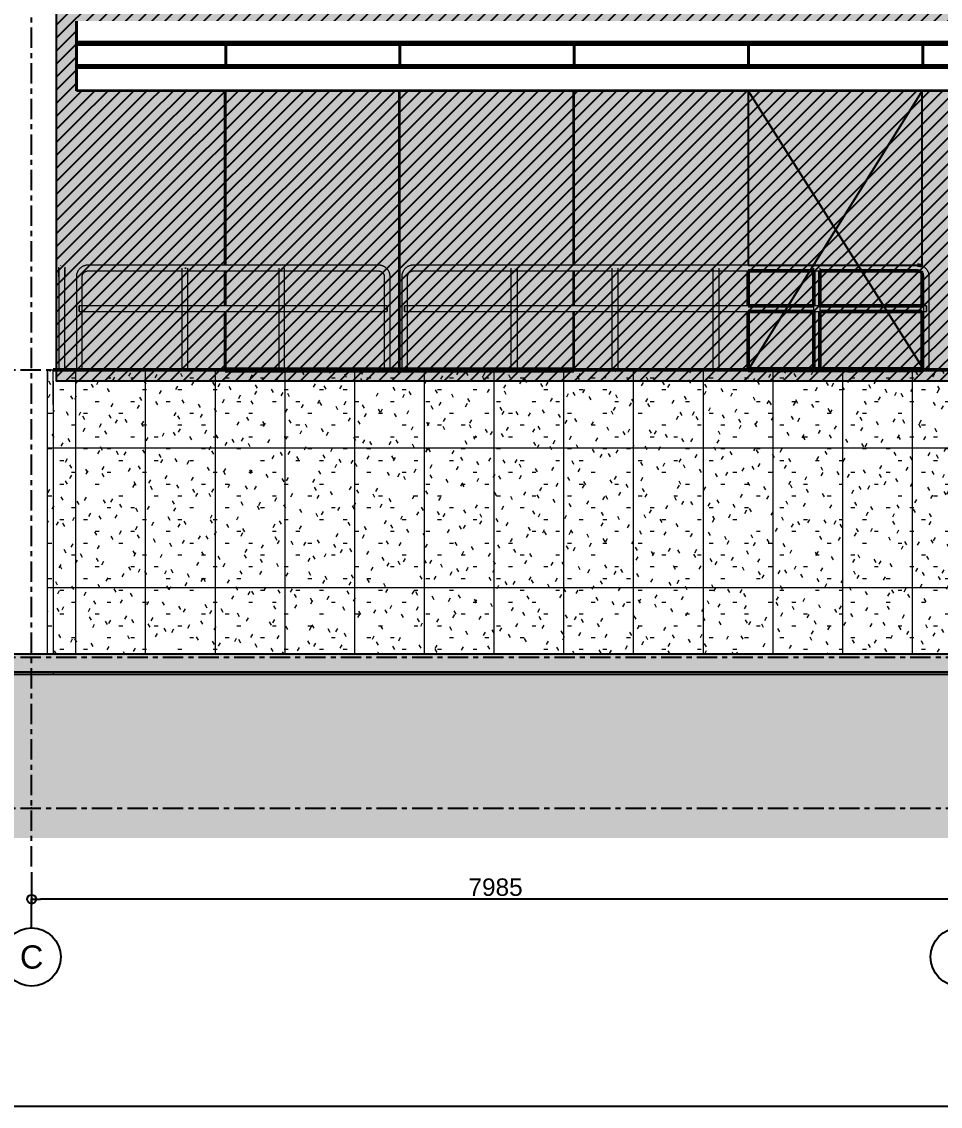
# Model space of a CAD drawing. Header units: millimetres. Extents: x -1379 to 1385823, y -4884429 to 548763.
# Drawn here: x 502259 to 510165, y -2347541 to -2338205 of the extents above; entities that cross this region are included whole.
import ezdxf
from ezdxf.enums import TextEntityAlignment as Align

# ---------------------------------------------------------------- set-up
doc = ezdxf.new("R2010")
doc.units = ezdxf.units.MM
doc.set_wipeout_variables(frame=1)
doc.linetypes.add('CENTER', pattern=[50.8, 31.75, -6.35, 6.35, -6.35])
doc.linetypes.add('TA_GL_000.70000', pattern=[1.925, 0.7, -0.175, 0.175, -0.175, 0.7])
for name, color, linetype in [('000 - 0_SYM_DWG_GRID-BUBBLE_MAIN_COLOR_6', 7, 'Continuous'), ('000 - 0_SYM_DWG_GRIDLINE_MAIN_COLOR_251', 7, 'Continuous'), ('000 - 0_SYM_DWG_SLOPE-SYM_TEXT_COLOR_3', 7, 'Continuous'), ('000 - CONCRETE_COL_HATCH_', 7, 'Continuous'), ('000 - D I M', 7, 'Continuous'), ('000 - EXISTING_PRECAST_CUT_COLOR_3', 7, 'Continuous'), ('000 - GRID', 7, 'CENTER')]:
    doc.layers.add(name, color=color, linetype=linetype)
for name, color, linetype, lineweight in [('_ _ A-DETL-OPENING', 7, 'Continuous', 25), ('A-AREA', 7, 'Continuous', 70), ('A-COLS-E', 7, 'Continuous', 35), ('A-DETL-GENF', 7, 'Continuous', 35), ('A-DETL-MEDM', 7, 'Continuous', 50), ('A-DETL-THIN', 7, 'Continuous', 25), ('A-DOOR', 7, 'Continuous', 70), ('A-DOOR-E', 7, 'Continuous', 35), ('A-DOOR-FRAM', 7, 'Continuous', 70), ('A-FLOR-E', 7, 'Continuous', 35), ('A-FLOR-FNSH', 7, 'Continuous', 70), ('A-FLOR-HRAL', 7, 'Continuous', 35), ('A-FLOR-PATT', 7, 'Continuous', 70), ('A-GENM', 7, 'Continuous', 35), ('A-GLAZ-CURT', 7, 'Continuous', 35), ('A-WALL-PATT', 7, 'Continuous', 70), ('I-WALL-E', 7, 'Continuous', 50), ('S-BEAM', 7, 'Continuous', 35), ('WALL-E', 7, 'Continuous', 50)]:
    doc.layers.add(name, color=color, linetype=linetype, lineweight=lineweight)
doc.styles.add('ARIAL', font='arial.ttf')
doc.styles.add('FAMELINE_FOR_CKST', font='arial.ttf')
doc.styles.add('TA', font='', dxfattribs={"height": 4.5})
doc.styles.get('TA').set_extended_font_data('Cordia New')
doc.dimstyles.new('FAMELINE-CKST_C-C', dxfattribs={"dimtxt": 0.3, "dimasz": 0.15, "dimexe": 0.1, "dimexo": 0.1, "dimgap": 0.05, "dimtad": 1, "dimzin": 0, "dimdsep": 46, "dimtxsty": 'FAMELINE_FOR_CKST', "dimblk": 'ORIGIN', "dimblk1": 'ORIGIN', "dimblk2": 'ORIGIN', "dimsah": 1, "dimcen": 0.1, "dimdle": 0.1, "dimclrd": 7, "dimclre": 7, "dimclrt": 7, "dimadec": 0, "dimazin": 0, "dimtfac": 1, "dimtix": 1, "dimtmove": 2, "dimatfit": 3, "dimfxl": 1, "dimtolj": 1, "dimtzin": 0, "dimlwd": -1, "dimlwe": -1, "dimarcsym": 0})
pattern_1 = [(0, (11554.42, 0), (406.4, 101.6), [33.528, -271.272, 33.528, -271.272, -1625.6]), (0, (11554.42, 0), (406.4, 101.6), [-609.6, 33.528, -576.072, 33.528, -271.272, -711.2]), (0, (11554.42, 0), (406.4, 101.6), [-1524, 33.528, -169.672, 33.528, -474.472]), (120, (11706.82, 50.8), (-291.18818, 301.15272), [33.528, -271.272, 33.528, -271.272, -1625.6]), (120, (11706.82, 50.8), (-291.18818, 301.15272), [-609.6, 33.528, -576.072, 33.528, -271.272, -711.2]), (120, (11706.82, 50.8), (-291.18818, 301.15272), [-1524, 33.528, -169.672, 33.528, -474.472]), (240, (11757.62, 254), (-115.21182, -402.75272), [33.528, -271.272, 33.528, -271.272, -1625.6]), (240, (11757.62, 254), (-115.21182, -402.75272), [-609.6, 33.528, -576.072, 33.528, -271.272, -711.2]), (240, (11757.62, 254), (-115.21182, -402.75272), [-1524, 33.528, -169.672, 33.528, -474.472])]
pattern_2 = [(0, (12525, 100125), (0, 1200), []), (90, (12525, 100125), (-600, 4e-14), [])]

# ---------------------------------------------------------------- blocks, each defined once
blk = doc.blocks.new('Handrail Type - Handrail_Internal_-5816818-IV01 - ELEVATION 3')
at = {"layer": 'A-FLOR-HRAL', "color": 7, "lineweight": 9}
for p, q in [((281039.6, 104325), (280964.6, 104325)), ((280964.6, 104300), (280964.6, 104324.1)), ((280964.6, 104324.1), (280964.6, 104300)), ((280964.6, 104300), (280964.6, 104275.9)), ((280964.6, 104275.9), (280964.6, 104300)), ((280964.6, 104275), (281039.6, 104275)), ((283539.6, 104325), (281039.6, 104325)), ((281039.6, 104275), (283539.6, 104275)), ((283614.6, 104325), (283539.6, 104325)), ((283539.6, 104275), (283614.6, 104275)), ((283614.6, 104300), (283614.6, 104324.1)), ((283614.6, 104324.1), (283614.6, 104300)), ((283614.6, 104300), (283614.6, 104275.9)), ((283614.6, 104275.9), (283614.6, 104300))]:
    blk.add_line(p, q, dxfattribs=at)
blk = doc.blocks.new('Railing - 50mm-5777963-IV01 - ELEVATION 3')
at = {"layer": 'A-FLOR-HRAL', "color": 7, "lineweight": 9}
for p, q in [((282681.3, 104650), (282681.3, 103775)), ((282706.3, 104650), (282706.3, 104650)), ((282706.3, 104650), (282706.3, 104650)), ((282731.3, 103775), (282731.3, 104650)), ((282706.3, 103775), (282706.3, 103775)), ((282706.3, 103775), (282706.3, 103775))]:
    blk.add_line(p, q, dxfattribs=at)
blk = doc.blocks.new('Railing - Railing-5817447-IV01 - ELEVATION 3')
at = {"color": 7, "extrusion": (0, 0, -1), "zscale": -1}
for p in [(-567413.9, 0), (-568281.9, 0), (-569149.9, 0), (-570017.9, 0)]:
    blk.add_blockref('Railing - 50mm-5777963-IV01 - ELEVATION 3', p, dxfattribs=at)
blk = doc.blocks.new('Top Rail Type - Top Rail_Internal_-5817452-IV01 - ELEVATION 3')
at = {"layer": 'A-FLOR-HRAL', "color": 7, "lineweight": 9}
for p, q in [((288179.6, 104675), (283839.6, 104675)), ((283739.6, 104575), (283739.6, 103775)), ((283789.6, 103775), (283789.6, 104575)), ((283839.6, 104625), (288179.6, 104625)), ((288229.6, 104575), (288229.6, 103775)), ((288279.6, 103775), (288279.6, 104575)), ((283764.6, 103775), (283740.5, 103775)), ((283740.5, 103775), (283764.6, 103775)), ((283764.6, 103775), (283788.8, 103775)), ((283788.8, 103775), (283764.6, 103775)), ((288254.6, 103775), (288230.5, 103775)), ((288230.5, 103775), (288254.6, 103775)), ((288254.6, 103775), (288278.8, 103775)), ((288278.8, 103775), (288254.6, 103775))]:
    blk.add_line(p, q, dxfattribs=at)
at = {"layer": 'A-FLOR-HRAL', "color": 7, "lineweight": 9, "flags": 128}
for points in [[(283839.6, 104675), (283835.6, 104674.9), (283831.6, 104674.7), (283827.7, 104674.3), (283823.7, 104673.7), (283819.8, 104673), (283815.9, 104672.1), (283812, 104671.1), (283808.2, 104669.9), (283804.4, 104668.6), (283800.7, 104667.1), (283797, 104665.5), (283793.5, 104663.7), (283789.9, 104661.8), (283786.5, 104659.7), (283783.2, 104657.5), (283779.9, 104655.2), (283776.8, 104652.8), (283773.7, 104650.2), (283770.7, 104647.5), (283767.9, 104644.7), (283765.2, 104641.7), (283762.6, 104638.7), (283760.1, 104635.6), (283757.7, 104632.4), (283755.5, 104629), (283753.4, 104625.6), (283751.4, 104622.1), (283749.6, 104618.6), (283748, 104614.9), (283746.4, 104611.2), (283745.1, 104607.5), (283743.8, 104603.7), (283742.8, 104599.8), (283741.8, 104595.9), (283741.1, 104592), (283740.5, 104588), (283740, 104584.1), (283739.8, 104580.1), (283739.6, 104576.1), (283739.6, 104575)], [(288279.6, 104575), (288279.6, 104579), (288279.3, 104583), (288278.9, 104587), (288278.4, 104590.9), (288277.6, 104594.9), (288276.8, 104598.8), (288275.7, 104602.6), (288274.6, 104606.5), (288273.2, 104610.2), (288271.7, 104613.9), (288270.1, 104617.6), (288268.3, 104621.2), (288266.4, 104624.7), (288264.4, 104628.1), (288262.2, 104631.5), (288259.8, 104634.7), (288257.4, 104637.9), (288254.8, 104640.9), (288252.1, 104643.9), (288249.3, 104646.7), (288246.4, 104649.5), (288243.3, 104652.1), (288240.2, 104654.6), (288237, 104656.9), (288233.7, 104659.1), (288230.3, 104661.2), (288226.8, 104663.2), (288223.2, 104665), (288219.6, 104666.7)], [(283789.6, 104575), (283789.7, 104577), (283789.8, 104579), (283790, 104581), (283790.3, 104583), (283790.6, 104584.9), (283791.1, 104586.9), (283791.6, 104588.8), (283792.2, 104590.7), (283792.8, 104592.6), (283793.6, 104594.5), (283794.4, 104596.3), (283795.3, 104598.1), (283796.2, 104599.8), (283797.3, 104601.6), (283798.4, 104603.2), (283799.5, 104604.9), (283800.8, 104606.4), (283802, 104608), (283803.4, 104609.4), (283804.8, 104610.9), (283806.3, 104612.2), (283807.8, 104613.5), (283809.3, 104614.8), (283811, 104616), (283812.6, 104617.1), (283814.3, 104618.1), (283816.1, 104619.1), (283817.8, 104620), (283819.7, 104620.8), (283821.5, 104621.6), (283823.4, 104622.3), (283825.3, 104622.9), (283827.2, 104623.4), (283829.2, 104623.9), (283831.1, 104624.3), (283833.1, 104624.6), (283835.1, 104624.8), (283837.1, 104624.9), (283839.1, 104625), (283839.6, 104625)], [(288179.6, 104625), (288181.6, 104625), (288183.6, 104624.8), (288185.6, 104624.6), (288187.6, 104624.4), (288189.6, 104624), (288191.5, 104623.6), (288193.5, 104623.1), (288195.4, 104622.5), (288197.2, 104621.8), (288199.1, 104621.1), (288200.9, 104620.2), (288202.7, 104619.3), (288204.5, 104618.4), (288206.2, 104617.4), (288207.9, 104616.3), (288209.5, 104615.1), (288211.1, 104613.9), (288212.6, 104612.6), (288214.1, 104611.2), (288215.5, 104609.8), (288216.9, 104608.4), (288218.2, 104606.9), (288219.4, 104605.3), (288220.6, 104603.7), (288221.7, 104602), (288222.8, 104600.3), (288223.7, 104598.6), (288224.6, 104596.8), (288225.5, 104595), (288226.2, 104593.1), (288226.9, 104591.2), (288227.5, 104589.3), (288228.1, 104587.4), (288228.5, 104585.5), (288228.9, 104583.5), (288229.2, 104581.5), (288229.4, 104579.5), (288229.6, 104577.5), (288229.6, 104575.5), (288229.6, 104575)]]:
    blk.add_lwpolyline(points, dxfattribs=at)
blk = doc.blocks.new('Handrail Type - Handrail_Internal_-5817469-IV01 - ELEVATION 3')
at = {"layer": 'A-FLOR-HRAL', "color": 7, "lineweight": 9}
for p, q in [((283839.6, 104325), (283764.6, 104325)), ((283764.6, 104300), (283764.6, 104324.1)), ((283764.6, 104324.1), (283764.6, 104300)), ((283764.6, 104300), (283764.6, 104275.9)), ((283764.6, 104275.9), (283764.6, 104300)), ((283764.6, 104275), (283839.6, 104275)), ((288179.6, 104325), (283839.6, 104325)), ((283839.6, 104275), (288179.6, 104275)), ((288254.6, 104325), (288179.6, 104325)), ((288179.6, 104275), (288254.6, 104275)), ((288254.6, 104300), (288254.6, 104324.1)), ((288254.6, 104324.1), (288254.6, 104300)), ((288254.6, 104300), (288254.6, 104275.9)), ((288254.6, 104275.9), (288254.6, 104300))]:
    blk.add_line(p, q, dxfattribs=at)
blk = doc.blocks.new('DPA_DR-DB-SW - D20_1600x2150 mm-5432494-IV01 - ELEVATION 3')
at = {"layer": 'A-DOOR', "color": 7, "lineweight": 35}
for p, q in [((286719.6, 103775), (286829.6, 103775)), ((286829.6, 103775), (286719.6, 103775)), ((287594.6, 103775), (286829.6, 103775)), ((286829.6, 103775), (287594.6, 103775))]:
    blk.add_line(p, q, dxfattribs=at)
at = {"layer": 'A-DOOR-E', "color": 7}
for p, q in [((286719.6, 103775), (286829.6, 103775)), ((286719.6, 103775), (286829.6, 103775)), ((286719.6, 103775), (286829.6, 103775)), ((286829.6, 103775), (286719.6, 103775)), ((286829.6, 103775), (287579.6, 103775)), ((286829.6, 103775), (287579.6, 103775)), ((286829.6, 103775), (287579.6, 103775)), ((287579.6, 103775), (286829.6, 103775))]:
    blk.add_line(p, q, dxfattribs=at)
at = {"layer": 'A-DOOR-FRAM', "color": 7}
for p, q in [((287594.6, 103775), (287579.6, 103775)), ((287579.6, 103775), (287629.6, 103775)), ((287629.6, 103775), (287594.6, 103775))]:
    blk.add_line(p, q, dxfattribs=at)
blk = doc.blocks.new('Top Rail Type - Top Rail_Internal_-5281459-IV01 - ELEVATION 3')
at = {"layer": 'A-FLOR-HRAL', "color": 7, "lineweight": 9}
for p, q in [((280794.6, 104664.9), (280795.2, 104665.7)), ((280804.6, 104672.9), (280805.6, 104673.3)), ((280817.4, 104674.9), (280818.3, 104674.7)), ((280829.3, 104670.2), (280830.1, 104669.6)), ((280837.4, 104660.2), (280837.8, 104659.3)), ((280789.6, 104575), (280789.6, 103775)), ((280789.6, 104575), (280789.6, 103775)), ((280839.6, 103775), (280839.6, 104575)), ((280839.6, 103775), (280839.6, 104575)), ((280790.5, 103775), (280838.8, 103775)), ((280838.8, 103775), (280790.5, 103775)), ((280790.5, 103775), (280838.8, 103775)), ((280838.8, 103775), (280790.5, 103775))]:
    blk.add_line(p, q, dxfattribs=at)
at = {"layer": 'A-FLOR-HRAL', "color": 7, "lineweight": 9, "flags": 128}
for points in [[(280789.6, 104650), (280789.7, 104651), (280789.7, 104652), (280789.8, 104653), (280790, 104654)], [(280789.6, 104645.9), (280789.6, 104646.9), (280789.6, 104647.7), (280789.6, 104648.3), (280789.6, 104648.9), (280789.6, 104649.4), (280789.6, 104649.7), (280789.6, 104649.9), (280789.6, 104650), (280789.6, 104650)], [(280789.6, 104650), (280789.6, 104649.9), (280789.6, 104649.8), (280789.6, 104649.5), (280789.6, 104649), (280789.6, 104648.5), (280789.6, 104647.9), (280789.6, 104647.1), (280789.6, 104646.2), (280789.6, 104645.2), (280789.6, 104644.1), (280789.6, 104642.9), (280789.6, 104641.5), (280789.6, 104640.1), (280789.6, 104638.5), (280789.6, 104636.9), (280789.6, 104635.2), (280789.6, 104633.3), (280789.6, 104631.4), (280789.6, 104629.4), (280789.6, 104627.3), (280789.6, 104625.1), (280789.6, 104622.8), (280789.6, 104620.4), (280789.6, 104618), (280789.6, 104615.5), (280789.6, 104613), (280789.6, 104610.3), (280789.6, 104607.7), (280789.6, 104605), (280789.6, 104602.2), (280789.6, 104599.4), (280789.6, 104596.5), (280789.6, 104593.6), (280789.6, 104590.7), (280789.6, 104587.7), (280789.6, 104584.8), (280789.6, 104581.8), (280789.6, 104578.8), (280789.6, 104575.8), (280789.6, 104575)], [(280838.8, 104656.5), (280839, 104655.5), (280839.2, 104654.5), (280839.4, 104653.5), (280839.5, 104652.5), (280839.6, 104651.5), (280839.6, 104650.5), (280839.6, 104650)], [(280839.6, 104650), (280839.6, 104649.9), (280839.6, 104649.8), (280839.6, 104649.5), (280839.6, 104649), (280839.6, 104648.5), (280839.6, 104647.9), (280839.6, 104647.1), (280839.6, 104646.2)], [(280839.6, 104575), (280839.6, 104578), (280839.6, 104581), (280839.6, 104584), (280839.6, 104586.9), (280839.6, 104589.9), (280839.6, 104592.8), (280839.6, 104595.7), (280839.6, 104598.6), (280839.6, 104601.4), (280839.6, 104604.2), (280839.6, 104606.9), (280839.6, 104609.6), (280839.6, 104612.3), (280839.6, 104614.8), (280839.6, 104617.3), (280839.6, 104619.8), (280839.6, 104622.2), (280839.6, 104624.5), (280839.6, 104626.7), (280839.6, 104628.8), (280839.6, 104630.8), (280839.6, 104632.8), (280839.6, 104634.7), (280839.6, 104636.4), (280839.6, 104638.1), (280839.6, 104639.7), (280839.6, 104641.1), (280839.6, 104642.5), (280839.6, 104643.8), (280839.6, 104644.9), (280839.6, 104645.9), (280839.6, 104646.9), (280839.6, 104647.7), (280839.6, 104648.3), (280839.6, 104648.9), (280839.6, 104649.4), (280839.6, 104649.7), (280839.6, 104649.9), (280839.6, 104650), (280839.6, 104650)], [(280789.6, 104609.6), (280789.6, 104612.3), (280789.6, 104614.8), (280789.6, 104617.3), (280789.6, 104619.8), (280789.6, 104622.2), (280789.6, 104624.5), (280789.6, 104626.7), (280789.6, 104628.8), (280789.6, 104630.8), (280789.6, 104632.8), (280789.6, 104634.7), (280789.6, 104636.4), (280789.6, 104638.1), (280789.6, 104639.7), (280789.6, 104641.1), (280789.6, 104642.5), (280789.6, 104643.8)], [(280789.6, 104575), (280789.6, 104578), (280789.6, 104581), (280789.6, 104584), (280789.6, 104586.9), (280789.6, 104589.9), (280789.6, 104592.8), (280789.6, 104595.7), (280789.6, 104598.6), (280789.6, 104601.4), (280789.6, 104604.2), (280789.6, 104606.9), (280789.6, 104609.6)], [(280839.6, 104644.1), (280839.6, 104642.9), (280839.6, 104641.5), (280839.6, 104640.1), (280839.6, 104638.5), (280839.6, 104636.9), (280839.6, 104635.2), (280839.6, 104633.3), (280839.6, 104631.4), (280839.6, 104629.4), (280839.6, 104627.3), (280839.6, 104625.1), (280839.6, 104622.8), (280839.6, 104620.4), (280839.6, 104618), (280839.6, 104615.5), (280839.6, 104613), (280839.6, 104610.3)], [(280839.6, 104609.6), (280839.6, 104607.7), (280839.6, 104605), (280839.6, 104602.2), (280839.6, 104599.4), (280839.6, 104596.5), (280839.6, 104593.6), (280839.6, 104590.7), (280839.6, 104587.7), (280839.6, 104584.8), (280839.6, 104581.8), (280839.6, 104578.8), (280839.6, 104575.8)]]:
    blk.add_lwpolyline(points, dxfattribs=at)
blk = doc.blocks.new('Railing - 50mm-V141-IV01 - ELEVATION 3')
at = {"layer": 'A-FLOR-HRAL', "color": 7, "lineweight": 9}
for p, q in [((281848, 104650), (281848, 103775)), ((281873, 104650), (281885.5, 104650)), ((281885.5, 104650), (281873, 104650)), ((281873, 104650), (281873, 104650)), ((281886.3, 104650), (281886.3, 104650)), ((281898, 103775), (281898, 104650)), ((281873, 103775), (281873, 103775)), ((281873, 103775), (281873, 103775))]:
    blk.add_line(p, q, dxfattribs=at)
blk = doc.blocks.new('Railing - Railing-5281651-IV01 - ELEVATION 3')
at = {"color": 7}
for name in ['Railing - 50mm-V141-IV01 - ELEVATION 3', 'Railing - 50mm-5777963-IV01 - ELEVATION 3']:
    blk.add_blockref(name, (0, 0), dxfattribs=at)
blk = doc.blocks.new('Top Rail Type - Top Rail_Internal_-5281761-IV01 - ELEVATION 3')
at = {"layer": 'A-FLOR-HRAL', "color": 7, "lineweight": 9}
for p, q in [((283539.6, 104675), (281039.6, 104675)), ((280939.6, 104575), (280939.6, 103775)), ((280989.6, 103775), (280989.6, 104575)), ((281039.6, 104625), (283539.6, 104625)), ((283589.6, 104575), (283589.6, 103775)), ((283639.6, 103775), (283639.6, 104575)), ((280964.6, 103775), (280940.5, 103775)), ((280940.5, 103775), (280964.6, 103775)), ((280964.6, 103775), (280988.8, 103775)), ((280988.8, 103775), (280964.6, 103775)), ((283614.6, 103775), (283590.5, 103775)), ((283590.5, 103775), (283614.6, 103775)), ((283614.6, 103775), (283638.8, 103775)), ((283638.8, 103775), (283614.6, 103775))]:
    blk.add_line(p, q, dxfattribs=at)
at = {"layer": 'A-FLOR-HRAL', "color": 7, "lineweight": 9, "flags": 128}
for points in [[(281039.6, 104675), (281035.6, 104674.9), (281031.6, 104674.7), (281027.7, 104674.3), (281023.7, 104673.7), (281019.8, 104673), (281015.9, 104672.1), (281012, 104671.1), (281008.2, 104669.9), (281004.4, 104668.6), (281000.7, 104667.1), (280997, 104665.5), (280993.5, 104663.7), (280989.9, 104661.8), (280986.5, 104659.7), (280983.2, 104657.5), (280979.9, 104655.2), (280976.8, 104652.8), (280973.7, 104650.2), (280970.7, 104647.5), (280967.9, 104644.7), (280965.2, 104641.7), (280962.6, 104638.7), (280960.1, 104635.6), (280957.7, 104632.4), (280955.5, 104629), (280953.4, 104625.6), (280951.4, 104622.1), (280949.6, 104618.6), (280948, 104614.9), (280946.4, 104611.2), (280945.1, 104607.5), (280943.8, 104603.7), (280942.8, 104599.8), (280941.8, 104595.9), (280941.1, 104592), (280940.5, 104588), (280940, 104584.1), (280939.8, 104580.1), (280939.6, 104576.1), (280939.6, 104575)], [(283639.6, 104575), (283639.6, 104579), (283639.3, 104583), (283638.9, 104587), (283638.4, 104590.9), (283637.6, 104594.9), (283636.8, 104598.8), (283635.7, 104602.6), (283634.6, 104606.5), (283633.2, 104610.2), (283631.7, 104613.9), (283630.1, 104617.6), (283628.3, 104621.2), (283626.4, 104624.7), (283624.4, 104628.1), (283622.2, 104631.5), (283619.8, 104634.7), (283617.4, 104637.9), (283614.8, 104640.9), (283612.1, 104643.9), (283609.3, 104646.7), (283606.4, 104649.5), (283603.3, 104652.1), (283600.2, 104654.6), (283597, 104656.9), (283593.7, 104659.1), (283590.3, 104661.2), (283586.8, 104663.2), (283583.2, 104665), (283579.6, 104666.7), (283575.9, 104668.2), (283572.1, 104669.6), (283568.3, 104670.8), (283564.5, 104671.9), (283560.6, 104672.8), (283556.6, 104673.5), (283552.7, 104674.1), (283548.7, 104674.6), (283544.7, 104674.9), (283540.7, 104675), (283539.6, 104675)], [(280989.6, 104575), (280989.7, 104577), (280989.8, 104579), (280990, 104581), (280990.3, 104583), (280990.6, 104584.9), (280991.1, 104586.9), (280991.6, 104588.8), (280992.2, 104590.7), (280992.8, 104592.6), (280993.6, 104594.5), (280994.4, 104596.3), (280995.3, 104598.1), (280996.2, 104599.8), (280997.3, 104601.6), (280998.4, 104603.2), (280999.5, 104604.9), (281000.8, 104606.4), (281002, 104608), (281003.4, 104609.4), (281004.8, 104610.9), (281006.3, 104612.2), (281007.8, 104613.5), (281009.3, 104614.8), (281011, 104616), (281012.6, 104617.1), (281014.3, 104618.1), (281016.1, 104619.1), (281017.8, 104620), (281019.7, 104620.8), (281021.5, 104621.6), (281023.4, 104622.3), (281025.3, 104622.9), (281027.2, 104623.4), (281029.2, 104623.9), (281031.1, 104624.3), (281033.1, 104624.6), (281035.1, 104624.8), (281037.1, 104624.9), (281039.1, 104625), (281039.6, 104625)], [(283539.6, 104625), (283541.6, 104625), (283543.6, 104624.8), (283545.6, 104624.6), (283547.6, 104624.4), (283549.6, 104624), (283551.5, 104623.6), (283553.5, 104623.1), (283555.4, 104622.5), (283557.2, 104621.8), (283559.1, 104621.1), (283560.9, 104620.2), (283562.7, 104619.3), (283564.5, 104618.4), (283566.2, 104617.4), (283567.9, 104616.3), (283569.5, 104615.1), (283571.1, 104613.9), (283572.6, 104612.6), (283574.1, 104611.2), (283575.5, 104609.8), (283576.9, 104608.4), (283578.2, 104606.9), (283579.4, 104605.3), (283580.6, 104603.7), (283581.7, 104602), (283582.8, 104600.3), (283583.7, 104598.6), (283584.6, 104596.8), (283585.5, 104595), (283586.2, 104593.1), (283586.9, 104591.2), (283587.5, 104589.3), (283588.1, 104587.4), (283588.5, 104585.5), (283588.9, 104583.5), (283589.2, 104581.5), (283589.4, 104579.5), (283589.6, 104577.5), (283589.6, 104575.5), (283589.6, 104575)]]:
    blk.add_lwpolyline(points, dxfattribs=at)
blk = doc.blocks.new('DRAINAGE CHANNELS_175 - 3p-5719656-IV01 - ELEVATION 3')
at = {"layer": 'A-GENM', "color": 7}
for p, q in [((288369.6, 103775), (286569.6, 103775)), ((286569.6, 103775), (288369.6, 103775)), ((286650.7, 103775), (286633.4, 103775)), ((286633.4, 103775), (286650.7, 103775)), ((286650.7, 103775), (286633.4, 103775)), ((286633.4, 103775), (286650.7, 103775)), ((286750.7, 103775), (286733.4, 103775)), ((286733.4, 103775), (286750.7, 103775)), ((286750.7, 103775), (286733.4, 103775)), ((286733.4, 103775), (286750.7, 103775)), ((286850.7, 103775), (286833.4, 103775)), ((286833.4, 103775), (286850.7, 103775)), ((286850.7, 103775), (286833.4, 103775)), ((286833.4, 103775), (286850.7, 103775)), ((286950.7, 103775), (286933.4, 103775)), ((286933.4, 103775), (286950.7, 103775)), ((286950.7, 103775), (286933.4, 103775)), ((286933.4, 103775), (286950.7, 103775)), ((287050.7, 103775), (287033.4, 103775)), ((287033.4, 103775), (287050.7, 103775)), ((287050.7, 103775), (287033.4, 103775)), ((287033.4, 103775), (287050.7, 103775)), ((287144.6, 103775), (287133.4, 103775)), ((287133.4, 103775), (287144.6, 103775)), ((287144.6, 103775), (287133.4, 103775)), ((287133.4, 103775), (287144.6, 103775)), ((287150.7, 103775), (287144.9, 103775)), ((287144.9, 103775), (287150.7, 103775)), ((287150.7, 103775), (287144.9, 103775)), ((287144.9, 103775), (287150.7, 103775)), ((287250.7, 103775), (287233.4, 103775)), ((287233.4, 103775), (287250.7, 103775)), ((287250.7, 103775), (287233.4, 103775)), ((287233.4, 103775), (287250.7, 103775)), ((287350.7, 103775), (287333.4, 103775)), ((287333.4, 103775), (287350.7, 103775)), ((287350.7, 103775), (287333.4, 103775)), ((287333.4, 103775), (287350.7, 103775)), ((287450.7, 103775), (287433.4, 103775)), ((287433.4, 103775), (287450.7, 103775)), ((287450.7, 103775), (287433.4, 103775)), ((287433.4, 103775), (287450.7, 103775)), ((287550.7, 103775), (287533.4, 103775)), ((287533.4, 103775), (287550.7, 103775)), ((287550.7, 103775), (287533.4, 103775)), ((287533.4, 103775), (287550.7, 103775)), ((287650.7, 103775), (287633.4, 103775)), ((287633.4, 103775), (287650.7, 103775)), ((287650.7, 103775), (287633.4, 103775)), ((287633.4, 103775), (287650.7, 103775)), ((287742.1, 103775), (287733.4, 103775)), ((287733.4, 103775), (287742.1, 103775)), ((287742.1, 103775), (287733.4, 103775)), ((287733.4, 103775), (287742.1, 103775)), ((287750.7, 103775), (287742.4, 103775)), ((287742.4, 103775), (287750.7, 103775)), ((287750.7, 103775), (287742.4, 103775)), ((287742.4, 103775), (287750.7, 103775)), ((287850.7, 103775), (287833.4, 103775)), ((287833.4, 103775), (287850.7, 103775)), ((287850.7, 103775), (287833.4, 103775)), ((287833.4, 103775), (287850.7, 103775)), ((287950.7, 103775), (287933.4, 103775)), ((287933.4, 103775), (287950.7, 103775)), ((287950.7, 103775), (287933.4, 103775)), ((287933.4, 103775), (287950.7, 103775)), ((288050.7, 103775), (288033.4, 103775)), ((288033.4, 103775), (288050.7, 103775)), ((288050.7, 103775), (288033.4, 103775)), ((288033.4, 103775), (288050.7, 103775)), ((288150.7, 103775), (288133.4, 103775)), ((288133.4, 103775), (288150.7, 103775)), ((288150.7, 103775), (288133.4, 103775)), ((288133.4, 103775), (288150.7, 103775)), ((288250.7, 103775), (288233.4, 103775)), ((288233.4, 103775), (288250.7, 103775)), ((288250.7, 103775), (288233.4, 103775)), ((288233.4, 103775), (288250.7, 103775)), ((288339.5, 103775), (288333.4, 103775)), ((288333.4, 103775), (288339.5, 103775)), ((288339.5, 103775), (288333.4, 103775)), ((288333.4, 103775), (288339.5, 103775)), ((288350.7, 103775), (288340, 103775)), ((288340, 103775), (288350.7, 103775)), ((288350.7, 103775), (288340, 103775)), ((288340, 103775), (288350.7, 103775))]:
    blk.add_line(p, q, dxfattribs=at)
blk = doc.blocks.new('DPA_DR-SG-SW - D4_1100x2150 mm-5618400-IV01 - ELEVATION 3')
at = {"layer": 'A-DOOR', "color": 7, "lineweight": 35}
for p, q in [((286719.6, 103775), (287594.6, 103775)), ((287594.6, 103775), (286719.6, 103775))]:
    blk.add_line(p, q, dxfattribs=at)
at = {"layer": 'A-DOOR-E', "color": 7}
for p, q in [((287564.6, 103775), (286719.6, 103775)), ((287564.6, 103775), (286719.6, 103775)), ((287564.6, 103775), (286719.6, 103775)), ((286719.6, 103775), (287564.6, 103775))]:
    blk.add_line(p, q, dxfattribs=at)
at = {"layer": 'A-DOOR-FRAM', "color": 7}
for p, q in [((287579.6, 103775), (287629.6, 103775)), ((287594.6, 103775), (287579.6, 103775)), ((287629.6, 103775), (287594.6, 103775))]:
    blk.add_line(p, q, dxfattribs=at)
blk = doc.blocks.new('DPA_Rectangular - 300 x 700mm-4064067-IV01 - ELEVATION 3')
at = {"layer": 'A-COLS-E', "color": 7}
blk.add_line((280939.6, 106775), (280939.6, 106175), dxfattribs=at)
blk.add_line((280939.6, 106775), (280939.6, 106175), dxfattribs=at)
blk = doc.blocks.new('DPA_CP_Entrance Canopy - Entrance Canopy-5272757-IV01 - ELEVATION 3')
at = {"layer": 'A-GLAZ-CURT', "color": 7}
for p, q in [((280939.6, 106595), (280939.6, 106575)), ((280939.6, 106575), (280939.6, 106595)), ((282224.6, 106595), (280939.6, 106595)), ((280939.6, 106595), (282224.6, 106595)), ((280939.6, 106575), (282224.6, 106575)), ((280939.6, 106575), (282224.6, 106575)), ((280939.6, 106395), (280939.6, 106575)), ((280939.6, 106575), (280939.6, 106375)), ((282224.6, 106575), (280939.6, 106575)), ((280939.6, 106575), (282224.6, 106575)), ((282224.6, 106595), (282224.6, 106575)), ((282224.6, 106575), (282224.6, 106595)), ((282224.6, 106375), (282224.6, 106575)), ((282224.6, 106575), (282224.6, 106395)), ((280939.6, 106375), (280939.6, 106395)), ((280939.6, 106395), (282224.6, 106395)), ((280939.6, 106395), (282224.6, 106395)), ((280939.6, 106375), (282224.6, 106375)), ((280939.6, 106375), (282224.6, 106375)), ((282224.6, 106395), (282224.6, 106375))]:
    blk.add_line(p, q, dxfattribs=at)
blk = doc.blocks.new('DPA_CP_Entrance Canopy - Entrance Canopy-4067023-IV01 - ELEVATION 3')
at = {"layer": 'A-GLAZ-CURT', "color": 7}
for p, q in [((282224.6, 106595), (282224.6, 106575)), ((282224.6, 106575), (282224.6, 106595)), ((283724.6, 106595), (282224.6, 106595)), ((282224.6, 106595), (283724.6, 106595)), ((282224.6, 106575), (283724.6, 106575)), ((282224.6, 106575), (283724.6, 106575)), ((282224.6, 106395), (282224.6, 106575)), ((282224.6, 106575), (282224.6, 106375)), ((283724.6, 106575), (282224.6, 106575)), ((282224.6, 106575), (283724.6, 106575)), ((283724.6, 106595), (283724.6, 106575)), ((283724.6, 106575), (283724.6, 106595)), ((283724.6, 106375), (283724.6, 106575)), ((283724.6, 106575), (283724.6, 106395)), ((282224.6, 106375), (282224.6, 106395)), ((282224.6, 106395), (283724.6, 106395)), ((282224.6, 106395), (283724.6, 106395)), ((282224.6, 106375), (283724.6, 106375)), ((282224.6, 106375), (283724.6, 106375)), ((283724.6, 106395), (283724.6, 106375))]:
    blk.add_line(p, q, dxfattribs=at)
blk = doc.blocks.new('C-1-IV01_REV00_20260614-165348_ELEVATION_3_EX')
at = {"layer": 'A-DETL-GENF', "lineweight": 9}
h = blk.add_hatch(dxfattribs=at)
h.set_pattern_fill('FP_55', style=0, pattern_type=2)
h.set_pattern_definition([(45, (11554.42, 0), (0, 449.0128), [317.5, -317.5]), (45, (11470.23, 84.2), (0, 449.0128), [317.5, -317.5]), (45, (11386.04, 168.38), (0, 449.0128), [317.5, -317.5]), (135, (11386.04, 224.5), (-449.0128, 3e-14), [317.5, -317.5]), (135, (11470.23, 308.7), (-449.0128, 3e-14), [317.5, -317.5]), (135, (11554.42, 392.9), (-449.0128, 3e-14), [317.5, -317.5])])
h.paths.add_polyline_path([(-5122.3, 99744.9), (25473.7, 99744.9), (25473.7, 101000), (20595, 101000), (20595, 101150), (-5122.3, 101150)])
at = {"layer": 'A-FLOR-PATT', "lineweight": 35}
blk.add_hatch(color=7, dxfattribs=at).paths.add_polyline_path([(-2976.9, 101175), (19565.4, 101175), (19565.4, 101325), (-2976.9, 101325)])
at = {"layer": 'A-WALL-PATT', "lineweight": 9}
h = blk.add_hatch(dxfattribs=at)
h.set_pattern_fill('FP_38', style=0, pattern_type=2)
h.set_pattern_definition(pattern_1)
h.paths.add_polyline_path([(135, 101325), (185, 101325), (185, 103775), (135, 103775), (135, 101848.5)])
h = blk.add_hatch(dxfattribs=at)
h.set_pattern_fill('FP_39', style=0, pattern_type=2)
h.set_pattern_definition(pattern_2)
h.paths.add_polyline_path([(135, 101325), (185, 101325), (185, 103775), (135, 103775), (135, 101848.5)])
h = blk.add_hatch(dxfattribs=at)
h.set_pattern_fill('FP_38', style=0, pattern_type=2)
h.set_pattern_definition(pattern_1)
h.paths.add_polyline_path([(7785.4, 101325), (7990.9, 101325), (7990.9, 101327), (8170, 101327), (8170, 103775), (185, 103775), (185, 101325), (7307.3, 101325)])
h = blk.add_hatch(dxfattribs=at)
h.set_pattern_fill('FP_39', style=0, pattern_type=2)
h.set_pattern_definition(pattern_2)
h.paths.add_polyline_path([(7785.4, 101325), (7990.9, 101325), (7990.9, 101327), (8170, 101327), (8170, 103775), (185, 103775), (185, 101325), (7307.3, 101325)])
at = {"layer": '_ _ A-DETL-OPENING', "color": 7}
for p, q in [((6165, 106175), (7677.4, 103775)), ((7665, 106175), (6165, 103775))]:
    blk.add_line(p, q, dxfattribs=at)
at = {"layer": 'A-AREA', "color": 7}
for p, q in [((1665, 103775), (4665, 103775)), ((7665, 103775), (6165, 103775))]:
    blk.add_line(p, q, dxfattribs=at)
at = {"layer": 'A-DETL-MEDM', "color": 7}
for p, q in [((6732, 104625), (6165, 104625)), ((6165, 104625), (6165, 104325)), ((6732, 104325), (6732, 104625)), ((6782, 104625), (6782, 104325)), ((7625, 104625), (6782, 104625)), ((7665, 104325), (7665, 104605)), ((6165, 104325), (6732, 104325)), ((6732, 104275), (6165, 104275)), ((6165, 104275), (6165, 103775)), ((6732, 103775), (6732, 104275)), ((6782, 104325), (7665, 104325)), ((6782, 104275), (6782, 103775)), ((7665, 104275), (6782, 104275)), ((7665, 103775), (7665, 104275)), ((8170, 103775), (185, 103775)), ((6165, 103775), (6732, 103775)), ((6782, 103775), (7665, 103775))]:
    blk.add_line(p, q, dxfattribs=at)
for radius, start in [(100, 66.42182), (50, 36.8699)]:
    blk.add_arc((7625, 104575), radius, start, 90, dxfattribs=at)
at = {"layer": 'A-DETL-THIN', "color": 7}
for p, q in [((7665, 106175), (6165, 106175)), ((6165, 106175), (6165, 104675)), ((7665, 104666.7), (7665, 106175)), ((6165, 104675), (7625, 104675)), ((25473.7, 101150), (-5122.3, 101150))]:
    blk.add_line(p, q, dxfattribs=at)
at = {"layer": 'A-FLOR-E', "color": 7, "lineweight": 9}
for p, q in [((8145, 103775), (185, 103775)), ((185, 103775), (8145, 103775)), ((185, 103675), (185, 103775)), ((185, 103675), (185, 103775)), ((1665, 103775), (4665, 103775)), ((6165, 103775), (7075, 103775)), ((6855, 103775), (6165, 103775)), ((6165, 103775), (7665, 103775)), ((7665, 103775), (6165, 103775)), ((7075, 103775), (6165, 103775)), ((6165, 103775), (7075, 103775)), ((185, 103475), (185, 103675)), ((185, 103475), (185, 103675)), ((185, 101150), (-1276, 101150)), ((185, 101175), (185, 101150))]:
    blk.add_line(p, q, dxfattribs=at)
at = {"layer": 'A-FLOR-FNSH', "color": 7, "lineweight": 25}
for p, q in [((19565.4, 101325), (-2976.9, 101325)), ((-2976.9, 101175), (19565.4, 101175))]:
    blk.add_line(p, q, dxfattribs=at)
at = {"layer": 'I-WALL-E', "color": 7, "lineweight": 9}
for p, q in [((135, 101325), (135, 103775)), ((135, 103775), (135, 103675)), ((135, 103775), (185, 103775)), ((135, 103775), (185, 103775)), ((185, 103675), (185, 103775))]:
    blk.add_line(p, q, dxfattribs=at)
at = {"layer": 'S-BEAM', "color": 7}
for p, q in [((385, 106175), (385, 106775)), ((12170, 106175), (385, 106175))]:
    blk.add_line(p, q, dxfattribs=at)
at = {"layer": 'WALL-E', "color": 7, "lineweight": 9}
for p, q in [((215, 103775), (215, 106775)), ((215, 106775), (215, 103775)), ((215, 103775), (215, 106765)), ((215, 106765), (215, 103775)), ((215, 103775), (215, 106765)), ((215, 106765), (215, 103775)), ((215, 103775), (215, 106765)), ((215, 106765), (215, 103775)), ((215, 103775), (215, 106765)), ((215, 106765), (215, 103775)), ((215, 103775), (215, 106765)), ((215, 106765), (215, 103775)), ((215, 103775), (215, 106765)), ((215, 106765), (215, 103775)), ((215, 103775), (215, 106765)), ((215, 106765), (215, 103775)), ((215, 103775), (215, 106765)), ((215, 106765), (215, 103775)), ((215, 103775), (215, 106765)), ((385, 106775), (385, 106175)), ((385, 106175), (385, 106775)), ((385, 106175), (6165, 106175)), ((1660, 106175), (385, 106175)), ((1660, 106175), (1670, 106175)), ((1660, 106175), (1660, 104675)), ((1660, 104675), (1660, 106175)), ((3160, 106175), (1670, 106175)), ((1670, 106175), (1670, 104675)), ((1670, 104675), (1670, 106175)), ((3160, 106175), (3170, 106175)), ((3160, 106175), (3160, 103775)), ((3160, 103775), (3160, 106175)), ((3170, 103775), (3170, 106175)), ((4660, 106175), (3170, 106175)), ((3170, 106175), (3170, 103775)), ((4660, 106175), (4670, 106175)), ((4660, 106175), (4660, 104675)), ((4660, 104675), (4660, 106175)), ((4670, 104675), (4670, 106175)), ((6165, 106175), (4670, 106175)), ((4670, 106175), (4670, 104675)), ((6165, 106175), (6165, 104675)), ((6165, 104675), (6165, 106175)), ((7665, 106175), (7665, 104665.8)), ((9160, 106175), (7665, 106175)), ((7665, 104665.8), (7665, 106175)), ((7665, 106175), (12165, 106175)), ((1660, 104625), (1660, 104325)), ((1660, 104325), (1660, 104625)), ((1670, 104625), (1670, 104325)), ((1670, 104325), (1670, 104625)), ((4660, 104625), (4660, 104325)), ((4660, 104325), (4660, 104625)), ((4670, 104325), (4670, 104625)), ((4670, 104625), (4670, 104325)), ((6165, 104625), (6165, 104325)), ((6165, 104325), (6165, 104625)), ((7665, 104604.3), (7665, 104325)), ((7665, 104325), (7665, 104604.3)), ((1660, 104275), (1660, 103775)), ((1660, 103775), (1660, 104275)), ((1670, 104275), (1670, 103775)), ((1670, 103775), (1670, 104275)), ((4660, 104275), (4660, 103775)), ((4660, 103775), (4660, 104275)), ((4670, 103775), (4670, 104275)), ((4670, 104275), (4670, 103775)), ((6165, 104275), (6165, 103775)), ((6165, 103775), (6165, 104275)), ((7665, 104275), (7665, 103775)), ((7665, 103775), (7665, 104275)), ((7075, 103775), (6165, 103775)), ((6165, 103775), (7075, 103775)), ((7075, 103775), (6165, 103775)), ((6165, 103775), (7075, 103775)), ((185, 103675), (185, 103475)), ((185, 103475), (185, 101325)), ((185, 101175), (185, 101150))]:
    blk.add_line(p, q, dxfattribs=at)
at = {"layer": 'A-COLS-E', "color": 7}
blk.add_blockref('DPA_Rectangular - 300 x 700mm-4064067-IV01 - ELEVATION 3', (-280554.6, 0), dxfattribs=at)
at = {"layer": 'A-DOOR-E', "color": 7}
for name in ['DPA_DR-DB-SW - D20_1600x2150 mm-5432494-IV01 - ELEVATION 3', 'DPA_DR-SG-SW - D4_1100x2150 mm-5618400-IV01 - ELEVATION 3']:
    blk.add_blockref(name, (-280554.6, 0), dxfattribs=at)
at = {"layer": 'A-FLOR-HRAL', "color": 7, "lineweight": 9}
for name in ['Top Rail Type - Top Rail_Internal_-5281459-IV01 - ELEVATION 3', 'Top Rail Type - Top Rail_Internal_-5281761-IV01 - ELEVATION 3', 'Top Rail Type - Top Rail_Internal_-5817452-IV01 - ELEVATION 3', 'Handrail Type - Handrail_Internal_-5816818-IV01 - ELEVATION 3', 'Handrail Type - Handrail_Internal_-5817469-IV01 - ELEVATION 3']:
    blk.add_blockref(name, (-280554.6, 0), dxfattribs=at)
at = {"layer": 'A-FLOR-HRAL', "color": 7}
for name in ['Railing - Railing-5281651-IV01 - ELEVATION 3', 'Railing - Railing-5817447-IV01 - ELEVATION 3']:
    blk.add_blockref(name, (-280554.6, 0), dxfattribs=at)
at = {"layer": 'A-GENM', "color": 7}
blk.add_blockref('DRAINAGE CHANNELS_175 - 3p-5719656-IV01 - ELEVATION 3', (-280554.6, 0), dxfattribs=at)
at = {"layer": 'A-GLAZ-CURT', "color": 7}
for name, p in [('DPA_CP_Entrance Canopy - Entrance Canopy-5272757-IV01 - ELEVATION 3', (-280554.6, 0)), ('DPA_CP_Entrance Canopy - Entrance Canopy-4067023-IV01 - ELEVATION 3', (-280554.6, 0)), ('DPA_CP_Entrance Canopy - Entrance Canopy-4067023-IV01 - ELEVATION 3', (-279054.6, 0)), ('DPA_CP_Entrance Canopy - Entrance Canopy-4067023-IV01 - ELEVATION 3', (-277554.6, 0)), ('DPA_CP_Entrance Canopy - Entrance Canopy-4067023-IV01 - ELEVATION 3', (-276054.6, 0)), ('DPA_CP_Entrance Canopy - Entrance Canopy-4067023-IV01 - ELEVATION 3', (-274554.6, 0))]:
    blk.add_blockref(name, p, dxfattribs=at)
blk = doc.blocks.new('*U2270')
at = {"layer": '000 - 0_SYM_DWG_GRID-BUBBLE_MAIN_COLOR_6', "color": 7}
blk.add_line((20.6, 0), (15.6, 0), dxfattribs=at)
blk.add_circle((25.6, 0), 5, dxfattribs=at)
at = {"layer": '000 - 0_SYM_DWG_GRIDLINE_MAIN_COLOR_251', "color": 7, "linetype": 'ByBlock', "ltscale": 5}
blk.add_line((10, 0), (-345.74, 0), dxfattribs=at)
at = {"layer": '000 - 0_SYM_DWG_GRIDLINE_MAIN_COLOR_251', "color": 7}
blk.add_point((0, 0), dxfattribs=at)
at = {"color": 7, "style": 'TA', "flags": 1}
blk.add_attdef('LOCATION', (6, -6), '', height=4.5, rotation=270, dxfattribs=at)
at = {"layer": '000 - 0_SYM_DWG_SLOPE-SYM_TEXT_COLOR_3', "color": 7, "style": 'ARIAL'}
blk.add_attdef('GRID-HEAD', text='', height=4, rotation=90, dxfattribs=at).set_placement((25.6, 0), align=Align.MIDDLE_CENTER)
blk = doc.blocks.new('*U2271')
at = {"layer": '000 - 0_SYM_DWG_GRID-BUBBLE_MAIN_COLOR_6', "color": 7}
blk.add_circle((25.6, 0), 5, dxfattribs=at)
at = {"color": 7, "style": 'TA', "flags": 1}
blk.add_attdef('LOCATION', (6, -6), '', height=4.5, rotation=270, dxfattribs=at)
at = {"layer": '000 - 0_SYM_DWG_SLOPE-SYM_TEXT_COLOR_3', "color": 7, "style": 'ARIAL'}
blk.add_attdef('GRID-HEAD', text='', height=4, rotation=90, dxfattribs=at).set_placement((25.6, 0), align=Align.MIDDLE_CENTER)
blk = doc.blocks.new('*U1922')
at = {"layer": '000 - 0_SYM_DWG_GRIDLINE_MAIN_COLOR_251', "color": 7, "linetype": 'ByBlock', "ltscale": 5}
blk.add_line((20, 0), (-460.02, 0), dxfattribs=at)
at = {"color": 7, "style": 'TA', "flags": 1}
blk.add_attdef('LOCATION', (6, -6), '', height=4.5, rotation=270, dxfattribs=at)
blk = doc.blocks.new('*U2272')
at = {"layer": '000 - 0_SYM_DWG_GRIDLINE_MAIN_COLOR_251', "color": 7, "linetype": 'ByBlock', "ltscale": 5}
blk.add_line((20, 0), (-460.02, 0), dxfattribs=at)
at = {"color": 7, "style": 'TA', "flags": 1}
blk.add_attdef('LOCATION', (6, -6), '', height=4.5, rotation=270, dxfattribs=at)
blk = doc.blocks.new('_Origin')
at = {"color": 7, "linetype": 'ByBlock', "lineweight": -2}
blk.add_line((0, 0), (-1, 0), dxfattribs=at)
blk.add_circle((0, 0), 0.5, dxfattribs=at)
blk = doc.blocks.new('*D3723')
at = {"layer": '000 - D I M', "color": 7, "transparency": 16777216}
for p, q in [((0, 99450), (0, 99168.8)), ((7985, 99450), (7985, 99168.8)), ((7910, 99218.8), (75, 99218.8))]:
    blk.add_line(p, q, dxfattribs=at)
at = {"layer": 'Defpoints', "color": 7, "transparency": 16777216}
for p in [(0, 99500), (7985, 99500), (0, 99218.8)]:
    blk.add_point(p, dxfattribs=at)
at = {"layer": '000 - D I M', "color": 7, "transparency": 16777216, "xscale": 75, "yscale": 75, "zscale": 75, "rotation": 180}
blk.add_blockref('_Origin', (0, 99218.8), dxfattribs=at)
at = {"layer": '000 - D I M', "color": 7, "transparency": 16777216, "xscale": 75, "yscale": 75, "zscale": 75}
blk.add_blockref('_Origin', (7985, 99218.8), dxfattribs=at)
at = {"layer": '000 - D I M', "color": 7, "transparency": 16777216, "insert": (3992.5, 99320.3), "char_height": 150, "attachment_point": 5, "style": 'FAMELINE_FOR_CKST'}
blk.add_mtext('\\A1;7985', dxfattribs=at)
blk = doc.blocks.new('C-1-IV01_REV00-1_20260614-180316_ELEVAIOTN_3_PRECAST')
at = {"layer": '000 - CONCRETE_COL_HATCH_'}
h = blk.add_hatch(dxfattribs=at)
h.set_pattern_fill('AR-CONC', scale=0.05)
h.set_pattern_definition([(50, (0, 0), (227.73084, -19.92386), [23.8125, -261.9375]), (355, (0, 0), (-44.0543, 238.82106), [19.05, -209.55073]), (100.45144, (18.98, -1.66), (183.67656, 218.8972), [20.2375, -222.6128]), (46.1842, (2e-15, 63.5), (338.8488, -52.5529), [35.7188, -392.9062]), (96.63556, (28.24, 59.12), (296.7552, 309.2827), [30.3563, -333.9195]), (351.18415, (2e-15, 63.5), (296.7552, 309.2827), [28.575, -314.3247]), (21, (31.75, 47.63), (189.518, -127.8315), [23.8125, -261.9375]), (326, (31.75, 47.63), (77.25254, 230.23496), [19.05, -209.55]), (71.45144, (47.54, 36.97), (266.77052, 102.40346), [20.2375, -222.6124]), (37.5, (0, 0), (3.860754, 105.6938), [0, -207.01, 0, -212.725, 0, -210.34375]), (7.5, (0, 0), (83.52458, 125.22572), [0, -121.285, 0, -202.2475, 0, -80.16875]), (327.5, (-70.8, 3e-15), (169.488244, -7.16093), [0, -79.375, 0, -247.65, 0, -328.6125]), (317.5, (-102.55, 4e-15), (185.16148, 31.78311), [0, -103.1875, 0, -164.465, 0, -233.3625])])
h.paths.add_polyline_path([(16665.3, 103676.1), (215, 103676.1), (215, 109825), (16665.3, 109825)])
h = blk.add_hatch(dxfattribs=at)
h.set_pattern_fill('ANSI31')
h.set_pattern_definition([(45, (0, 0), (-56.1266, 56.1266), [])])
h.paths.add_polyline_path([(16665.3, 103676.1), (215, 103676.1), (215, 109825), (16665.3, 109825)])
at = {"layer": '000 - EXISTING_PRECAST_CUT_COLOR_3', "color": 7}
blk.add_lwpolyline([(16665.3, 103676.1), (215, 103676.1), (215, 109825), (16665.3, 109825)], close=True, dxfattribs=at)
blk = doc.blocks.new('C-1-IV01_REV00_20260614-165820_ELEVATION_3_DIMS')
at = {"layer": '000 - GRID', "color": 7, "linetype": 'TA_GL_000.70000', "xscale": 50.00000000000004, "yscale": 50.00000000000004, "zscale": 50.00000000000004, "rotation": 270}
blk.add_blockref('*U2270', (0, 100000), dxfattribs=at).add_auto_attribs({'GRID-HEAD': 'C'})
at = {"layer": '000 - GRID', "color": 7, "linetype": 'TA_GL_000.70000'}
for name, p, xscale, yscale, zscale, rotation in [('*U2271', (7985, 100000), 50.00000000000004, 50.00000000000004, 50.00000000000004, 270), ('*U2272', (-3076, 103775), 50, 50, 50, 180), ('*U1922', (-3076, 101300), 50, 50, 50, 180), ('*U1922', (-3076, 100000), 50, 50, 50, 180)]:
    blk.add_blockref(name, p, dxfattribs=dict(at, xscale=xscale, yscale=yscale, zscale=zscale, rotation=rotation))
at = {"layer": '000 - D I M', "color": 7}
dim = blk.add_linear_dim(base=(0, 99218.8), p1=(7985, 99500), p2=(0, 99500), dimstyle='FAMELINE-CKST_C-C', override={"dimscale": 500, "dimdec": 0, "dimlfac": 1, "dimclrd": 7, "dimclre": 7, "dimclrt": 7}, dxfattribs=at)
dim.commit()
dim.dimension.update_dxf_attribs({"geometry": '*D3723', "text_midpoint": (3992.5, 99320.3)})

msp = doc.modelspace()

# ---------------------------------------------------------------- linework, layer by layer
at = {"color": 7}
msp.add_lwpolyline([(493796.4, -2347540.5), (532546.4, -2347540.5), (532546.4, -2327540.5), (493796.4, -2327540.5)], close=True, dxfattribs=at)

# ---------------------------------------------------------------- block references
for name in ['C-1-IV01_REV00_20260614-165820_ELEVATION_3_DIMS', 'C-1-IV01_REV00-1_20260614-180316_ELEVAIOTN_3_PRECAST']:
    msp.add_blockref(name, (502344.8, -2444975.4), dxfattribs=at)

# ---------------------------------------------------------------- next in the draw order: wipeouts: each hides what was drawn before it
msp.add_wipeout([(502729.8, -2338800.4), (514514.8, -2338800.4), (514514.8, -2338200.4), (502729.8, -2338200.4)], dxfattribs=at)

# ---------------------------------------------------------------- next in the draw order: block references
msp.add_blockref('C-1-IV01_REV00_20260614-165348_ELEVATION_3_EX', (502344.8, -2444975.4), dxfattribs=at)

doc.saveas('drawing.dxf')
